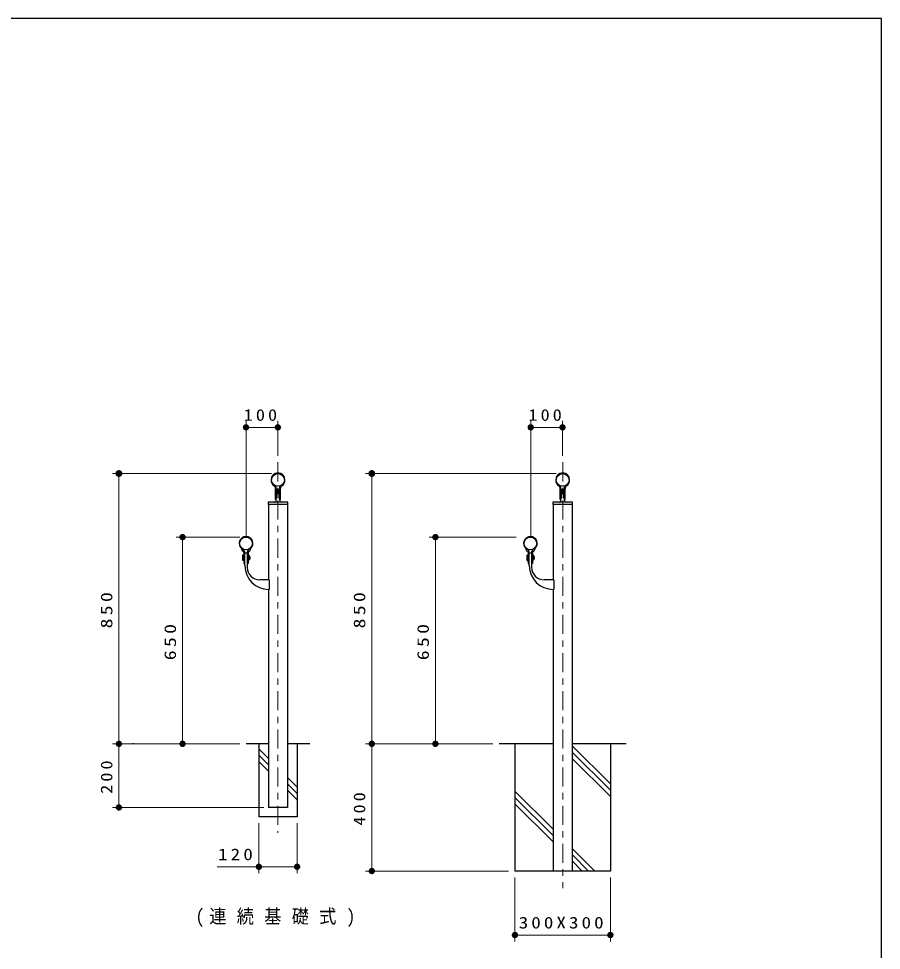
# Model space of a CAD drawing. Units: millimetres on the paper, scale 1:20. Extents: x -365 to 0, y -19 to 257.
# Drawn here: x -135.6 to 0, y 110.5 to 257 of the extents above; entities that cross this region are included whole.
import ezdxf

# ---------------------------------------------------------------- set-up
doc = ezdxf.new("R2010")
doc.units = ezdxf.units.MM
doc.linetypes.add('USER2', pattern=[6, 3, -1, 1, -1])
doc.layers.add('1_20', color=7, linetype='Continuous', lineweight=13)
doc.layers.add('NAKAMURA図枠', color=7, linetype='Continuous', lineweight=13)
doc.styles.add('ＭＳ ゴシック', font='')
doc.styles.get('ＭＳ ゴシック').set_extended_font_data('MS Gothic')

# ---------------------------------------------------------------- blocks, each defined once
blk = doc.blocks.new('filled_dot')
at = {"color": 0, "linetype": 'Continuous', "lineweight": -2, "const_width": 1.25}
blk.add_lwpolyline([(-0.625, 0, 1), (0.625, 0, 1)], format="xyb", close=True, dxfattribs=at)

msp = doc.modelspace()

# ---------------------------------------------------------------- linework, layer by layer
at = {"layer": '1_20'}
for p, q in [((-99.848, 175.478), (-99.848, 193.737)), ((-94.848, 188.247), (-94.848, 193.737)), ((-55.106, 175.478), (-55.106, 193.737)), ((-50.106, 188.247), (-50.106, 193.737)), ((-99.848, 192.737), (-94.848, 192.737)), ((-55.106, 192.737), (-50.106, 192.737)), ((-95.823, 185.478), (-120.823, 185.478)), ((-119.823, 142.978), (-119.823, 185.478)), ((-51.081, 185.478), (-81.081, 185.478)), ((-80.081, 142.978), (-80.081, 185.478)), ((-100.823, 175.478), (-110.823, 175.478)), ((-109.823, 142.978), (-109.823, 175.478)), ((-57.388, 175.478), (-71.081, 175.478)), ((-70.081, 142.978), (-70.081, 175.478)), ((-100.823, 142.978), (-120.823, 142.978)), ((-119.823, 132.978), (-119.823, 142.978)), ((-96.323, 140.665), (-97.823, 142.165)), ((-61.081, 142.978), (-81.081, 142.978)), ((-80.081, 122.978), (-80.081, 142.978)), ((-42.581, 136.665), (-48.581, 142.665)), ((-96.323, 139.675), (-97.823, 141.175)), ((-42.581, 135.675), (-48.581, 141.675)), ((-42.581, 134.685), (-48.581, 140.685)), ((-96.323, 138.685), (-97.823, 140.185)), ((-91.823, 136.165), (-93.323, 137.665)), ((-91.823, 135.175), (-93.323, 136.675)), ((-91.823, 134.185), (-93.323, 135.685)), ((-51.581, 129.543), (-57.581, 135.543)), ((-51.581, 128.553), (-57.581, 134.553)), ((-51.581, 127.563), (-57.581, 133.563)), ((-97.038, 132.978), (-120.823, 132.978)), ((-97.823, 130.478), (-97.823, 122.649)), ((-91.823, 130.478), (-91.823, 122.649)), ((-45.016, 122.978), (-48.581, 126.543)), ((-46.006, 122.978), (-48.581, 125.553)), ((-46.996, 122.978), (-48.581, 124.563)), ((-91.823, 123.649), (-104.394, 123.649)), ((-58.581, 122.978), (-81.081, 122.978)), ((-57.581, 121.978), (-57.581, 111.914)), ((-42.581, 121.978), (-42.581, 111.914)), ((-42.581, 112.914), (-57.581, 112.914))]:
    msp.add_line(p, q, dxfattribs=at)
at = {"layer": '1_20', "linetype": 'USER2'}
for p, q in [((-94.823, 187.247), (-94.823, 128.981)), ((-50.081, 187.247), (-50.081, 120.267))]:
    msp.add_line(p, q, dxfattribs=at)
at = {"layer": '1_20', "color": 3, "lineweight": 25}
for p, q in [((-95.198, 181.414), (-95.198, 183.124)), ((-95.098, 181.364), (-95.098, 183.517)), ((-94.548, 181.364), (-94.548, 183.517)), ((-94.448, 181.414), (-94.448, 183.124)), ((-50.456, 181.414), (-50.456, 183.124)), ((-50.356, 181.364), (-50.356, 183.517)), ((-49.806, 181.364), (-49.806, 183.517)), ((-49.706, 181.414), (-49.706, 183.124)), ((-95.198, 182.328), (-95.198, 181.828)), ((-94.998, 182.928), (-94.998, 181.628)), ((-94.698, 182.978), (-94.948, 182.978)), ((-94.648, 181.628), (-94.648, 182.928)), ((-50.456, 182.328), (-50.456, 181.828)), ((-50.256, 182.928), (-50.256, 181.628)), ((-49.956, 182.978), (-50.206, 182.978)), ((-49.906, 181.628), (-49.906, 182.928)), ((-96.348, 180.978), (-96.348, 180.628)), ((-93.298, 180.978), (-96.348, 180.978)), ((-93.298, 180.628), (-96.348, 180.628)), ((-96.323, 180.628), (-96.323, 168.753)), ((-95.148, 181.364), (-95.098, 181.364)), ((-94.998, 181.628), (-95.098, 181.528)), ((-95.098, 181.228), (-95.098, 181.506)), ((-94.548, 181.528), (-94.648, 181.628)), ((-94.548, 181.228), (-94.548, 181.506)), ((-94.498, 181.364), (-94.548, 181.364)), ((-93.323, 180.628), (-93.323, 132.978)), ((-93.298, 180.628), (-93.298, 180.978)), ((-51.606, 180.978), (-51.606, 180.628)), ((-48.556, 180.978), (-51.606, 180.978)), ((-48.556, 180.628), (-51.606, 180.628)), ((-51.581, 180.628), (-51.581, 168.753)), ((-50.406, 181.364), (-50.356, 181.364)), ((-50.256, 181.628), (-50.356, 181.528)), ((-50.356, 181.228), (-50.356, 181.506)), ((-49.806, 181.528), (-49.906, 181.628)), ((-49.806, 181.228), (-49.806, 181.506)), ((-49.756, 181.364), (-49.806, 181.364)), ((-48.581, 180.628), (-48.581, 122.978)), ((-48.556, 180.628), (-48.556, 180.978)), ((-100.248, 173.192), (-100.402, 173.281)), ((-100.173, 173.062), (-100.173, 171.337)), ((-100.023, 171.003), (-100.023, 172.993)), ((-99.723, 172.953), (-99.973, 172.953)), ((-99.673, 172.993), (-99.673, 170.753)), ((-99.523, 173.062), (-99.523, 171.337)), ((-99.448, 173.192), (-99.294, 173.281)), ((-55.556, 173.192), (-55.71, 173.281)), ((-55.481, 173.062), (-55.481, 171.337)), ((-55.331, 171.003), (-55.331, 172.993)), ((-55.031, 172.953), (-55.281, 172.953)), ((-54.981, 172.993), (-54.981, 170.753)), ((-54.831, 173.062), (-54.831, 171.337)), ((-54.756, 173.192), (-54.602, 173.281)), ((-100.373, 172.628), (-100.323, 172.678)), ((-100.373, 171.828), (-100.373, 172.628)), ((-100.373, 171.828), (-100.323, 171.778)), ((-100.323, 172.678), (-100.173, 172.678)), ((-100.323, 172.678), (-100.323, 171.778)), ((-100.173, 171.778), (-100.323, 171.778)), ((-100.173, 172.678), (-100.173, 171.778)), ((-99.523, 171.828), (-99.523, 172.628)), ((-99.523, 172.628), (-99.443, 172.628)), ((-99.443, 171.828), (-99.523, 171.828)), ((-99.443, 172.628), (-99.443, 171.828)), ((-99.443, 172.578), (-99.403, 172.578)), ((-99.403, 171.878), (-99.443, 171.878)), ((-99.403, 171.878), (-99.403, 172.578)), ((-99.193, 172.165), (-99.193, 172.292)), ((-55.681, 172.628), (-55.631, 172.678)), ((-55.681, 171.828), (-55.681, 172.628)), ((-55.681, 171.828), (-55.631, 171.778)), ((-55.631, 172.678), (-55.481, 172.678)), ((-55.631, 172.678), (-55.631, 171.778)), ((-55.481, 171.778), (-55.631, 171.778)), ((-55.481, 172.678), (-55.481, 171.778)), ((-54.831, 171.828), (-54.831, 172.628)), ((-54.831, 172.628), (-54.751, 172.628)), ((-54.751, 171.828), (-54.831, 171.828)), ((-54.751, 172.628), (-54.751, 171.828)), ((-54.751, 172.578), (-54.711, 172.578)), ((-54.711, 171.878), (-54.751, 171.878)), ((-54.711, 171.878), (-54.711, 172.578)), ((-54.501, 172.165), (-54.501, 172.292)), ((-100.023, 171.337), (-100.173, 171.337)), ((-99.673, 171.337), (-99.523, 171.337)), ((-55.331, 171.337), (-55.481, 171.337)), ((-54.981, 171.337), (-54.831, 171.337)), ((-96.188, 168.753), (-97.673, 168.753)), ((-96.188, 168.753), (-96.188, 167.253)), ((-51.496, 168.753), (-52.981, 168.753)), ((-51.496, 168.753), (-51.496, 167.253)), ((-96.323, 167.253), (-96.323, 132.978)), ((-96.188, 167.253), (-96.273, 167.253)), ((-51.496, 167.253), (-51.581, 167.253)), ((-51.581, 167.253), (-51.581, 122.978)), ((-117.584, 142.978), (-117.584, 143.078)), ((-96.323, 142.978), (-99.823, 142.978)), ((-97.823, 142.978), (-97.823, 131.478)), ((-89.823, 142.978), (-93.323, 142.978)), ((-91.823, 142.978), (-91.823, 131.478)), ((-51.581, 142.978), (-60.081, 142.978)), ((-57.581, 142.978), (-57.581, 122.978)), ((-40.081, 142.978), (-48.581, 142.978)), ((-42.581, 142.978), (-42.581, 122.978)), ((-93.323, 132.978), (-96.323, 132.978)), ((-91.823, 131.478), (-97.823, 131.478)), ((-42.581, 122.978), (-57.581, 122.978))]:
    msp.add_line(p, q, dxfattribs=at)
for centre in [(-94.823, 184.478), (-50.081, 184.478), (-99.848, 174.478), (-55.156, 174.478)]:
    msp.add_circle(centre, 1, dxfattribs=at)
for centre, radius, start, end in [((-94.823, 184.478), 1.09, 360, 180), ((-50.081, 184.478), 1.09, 360, 180), ((-94.773, 184.478), 1.14, 180, 235.66543), ((-95.698, 183.124), 0.5, 360, 55.66544), ((-93.948, 183.124), 0.5, 124.33457, 180), ((-94.873, 184.478), 1.14, 304.33457, 0.00001), ((-50.031, 184.478), 1.14, 180, 235.66543), ((-50.956, 183.124), 0.5, 360, 55.66544), ((-49.206, 183.124), 0.5, 124.33457, 180), ((-50.131, 184.478), 1.14, 304.33457, 0.00001), ((-94.948, 182.928), 0.05, 90, 180), ((-94.698, 182.928), 0.05, 360, 90), ((-50.206, 182.928), 0.05, 90, 180), ((-49.956, 182.928), 0.05, 360, 90), ((-95.348, 181.228), 0.25, 270, 0.00001), ((-95.148, 181.414), 0.05, 180, 270), ((-94.298, 181.228), 0.25, 180, 270), ((-94.498, 181.414), 0.05, 270, 0.00001), ((-50.606, 181.228), 0.25, 270, 0.00001), ((-50.406, 181.414), 0.05, 180, 270), ((-49.556, 181.228), 0.25, 180, 270), ((-49.756, 181.414), 0.05, 270, 0.00001), ((-99.848, 174.478), 1.075, 312.85196, 227.15114), ((-55.156, 174.478), 1.075, 312.85196, 227.15114), ((-100.8, 173.452), 0.325, 354.99435, 47.15114), ((-100.327, 173.411), 0.15, 174.99435, 240), ((-100.773, 172.993), 0.75, 359.98316, 58.09101), ((-100.323, 173.062), 0.15, 360, 60.00067), ((-99.973, 172.903), 0.05, 90, 180), ((-99.723, 172.903), 0.05, 360, 90), ((-98.923, 172.993), 0.75, 121.90898, 180.00663), ((-99.373, 173.062), 0.15, 119.99998, 180), ((-99.369, 173.411), 0.15, 299.99999, 5.00565), ((-98.896, 173.452), 0.325, 132.83857, 185.00565), ((-56.108, 173.452), 0.325, 354.99435, 47.15114), ((-55.635, 173.411), 0.15, 174.99435, 240), ((-56.081, 172.993), 0.75, 359.98316, 58.09101), ((-55.631, 173.062), 0.15, 360, 60.00067), ((-55.281, 172.903), 0.05, 90, 180), ((-55.031, 172.903), 0.05, 360, 90), ((-54.231, 172.993), 0.75, 121.90898, 180.00663), ((-54.681, 173.062), 0.15, 119.99998, 180), ((-54.677, 173.411), 0.15, 299.99999, 5.00565), ((-54.204, 173.452), 0.325, 132.83857, 185.00565), ((-99.493, 172.292), 0.3, 360, 72.5424), ((-99.493, 172.165), 0.3, 287.45761, 0.00001), ((-54.801, 172.292), 0.3, 360, 72.5424), ((-54.801, 172.165), 0.3, 287.45761, 0.00001), ((-96.273, 171.003), 3.75, 180, 270), ((-97.673, 170.753), 2, 180, 270), ((-51.581, 171.003), 3.75, 180, 270), ((-52.981, 170.753), 2, 180, 270)]:
    msp.add_arc(centre, radius, start, end, dxfattribs=at)
at = {"layer": 'NAKAMURA図枠', "color": 20, "lineweight": 25}
for p, q in [((0, 257), (-365, 257)), ((0, 0), (0, 257))]:
    msp.add_line(p, q, dxfattribs=at)

# ---------------------------------------------------------------- block references
at = {"layer": '1_20', "xscale": 0.4, "yscale": 0.4}
for p in [(-99.848, 192.737), (-55.106, 192.737), (-97.823, 123.649), (-57.581, 112.914)]:
    msp.add_blockref('filled_dot', p, dxfattribs=at)
at = {"layer": '1_20'}
for p, xscale, yscale, rotation in [((-94.848, 192.737), 0.4, 0.4, 180), ((-50.106, 192.737), 0.4, 0.4, 180), ((-119.823, 185.478), 0.431, 0.431, 270), ((-80.081, 185.478), 0.431, 0.431, 270), ((-109.823, 175.478), 0.4, 0.4, 270), ((-70.081, 175.478), 0.4, 0.4, 270), ((-119.823, 142.978), 0.4, 0.4, 270), ((-109.823, 142.978), 0.4, 0.4, 90), ((-80.081, 142.978), 0.4, 0.4, 270), ((-70.081, 142.978), 0.4, 0.4, 90), ((-119.823, 132.978), 0.4, 0.4, 90), ((-91.823, 123.649), 0.4, 0.4, 180), ((-80.081, 122.978), 0.4, 0.4, 90), ((-42.581, 112.914), 0.4, 0.4, 180)]:
    msp.add_blockref('filled_dot', p, dxfattribs=dict(at, xscale=xscale, yscale=yscale, rotation=rotation))

# ---------------------------------------------------------------- texts
at = {"layer": '1_20', "style": 'ＭＳ ゴシック'}
for s, insert, char_height, attachment_point in [('\\T1.33;\\W1.15;100', (-97.348, 193.737), 1.833, 8), ('\\T1.33;\\W1.15;100', (-52.606, 193.737), 1.833, 8), ('\\T1.33;\\W1.2;120', (-101.269, 124.649), 1.833, 8), ('\\T1.6;\\W0.9;(連続基礎式)', (-94.823, 115.57), 2.199, 5), ('\\T1.32;\\W1.2;300X300', (-50.081, 113.914), 1.833, 8)]:
    msp.add_mtext(s, dxfattribs=dict(at, insert=insert, char_height=char_height, attachment_point=attachment_point))
at = {"layer": '1_20', "char_height": 1.833, "attachment_point": 8, "rotation": 90, "style": 'ＭＳ ゴシック'}
for s, insert in [('\\T1.33;\\W1.25;850', (-120.823, 164.228)), ('\\T1.33;\\W1.25;850', (-81.081, 164.228)), ('\\T1.33;\\W1.25;650', (-110.823, 159.228)), ('\\T1.33;\\W1.25;650', (-71.081, 159.228)), ('\\T1.33;\\W1.15;200', (-120.823, 137.978)), ('\\T1.33;\\W1.15;400', (-81.081, 132.978))]:
    msp.add_mtext(s, dxfattribs=dict(at, insert=insert))

doc.saveas('drawing.dxf')
